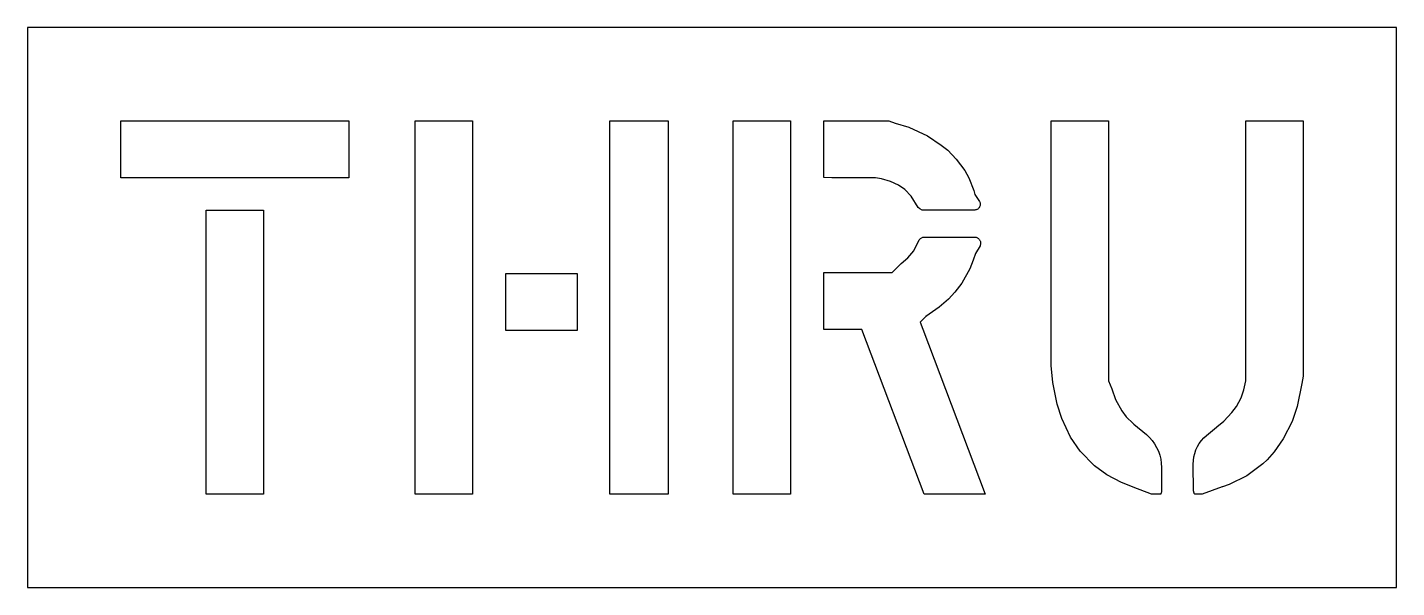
# Model space of a CAD drawing. Header units: inches. Extents: x 0 to 44, y 0 to 18.
import ezdxf

# ---------------------------------------------------------------- set-up
doc = ezdxf.new("R2010")
doc.units = ezdxf.units.IN
doc.header["$MEASUREMENT"] = 0
doc.layers.add('CUT', color=1, linetype='Continuous')

msp = doc.modelspace()

# ---------------------------------------------------------------- linework, layer by layer
at = {"layer": 'CUT'}
for points in [[(0, 0), (44, 0), (44, 18), (0, 18)], [(3, 13.167), (3, 15), (10.332, 15), (10.333, 13.167)], [(12.457, 3.006), (12.457, 14.998), (14.299, 14.997), (14.299, 3.004)], [(20.592, 3.002), (18.715, 3.003), (18.715, 14.997), (20.592, 14.993)], [(24.521, 14.994), (24.521, 3.002), (22.678, 3.004), (22.678, 14.679), (22.678, 14.996), (22.994, 14.996)], [(30.568, 12.189), (30.554, 12.175), (30.539, 12.164), (30.523, 12.154), (30.506, 12.145), (30.488, 12.138), (30.469, 12.134), (30.45, 12.131), (30.431, 12.13), (30.157, 12.13), (28.758, 12.13), (28.68, 12.17), (28.63, 12.213), (28.402, 12.575), (28.194, 12.793), (27.993, 12.934), (27.735, 13.051), (27.443, 13.134), (27.257, 13.163), (25.849, 13.168), (25.599, 13.172), (25.599, 13.422), (25.599, 13.423), (25.599, 13.424), (25.599, 15), (27.682, 15), (27.885, 14.919), (28.323, 14.792), (28.926, 14.513), (29.368, 14.219), (29.574, 14.052), (29.851, 13.765), (30.12, 13.397), (30.248, 13.166), (30.413, 12.764), (30.446, 12.631), (30.601, 12.403), (30.609, 12.386), (30.615, 12.367), (30.619, 12.348), (30.621, 12.329), (30.621, 12.31), (30.619, 12.291), (30.615, 12.272), (30.609, 12.254), (30.601, 12.236), (30.592, 12.219), (30.581, 12.203)], [(34.29, 3.914), (33.834, 4.384), (33.52, 4.833), (33.237, 5.433), (33.088, 5.897), (32.951, 6.588), (32.9, 7.137), (32.901, 15), (34.742, 15), (34.742, 6.642), (34.85, 6.385), (34.963, 6.044), (35.17, 5.681), (35.313, 5.482), (35.529, 5.27), (35.558, 5.249), (35.959, 4.919), (36.056, 4.828), (36.144, 4.728), (36.222, 4.62), (36.289, 4.505), (36.345, 4.384), (36.389, 4.258), (36.42, 4.128), (36.439, 3.997), (36.446, 3.864), (36.446, 3.093), (36.445, 3.077), (36.443, 3.062), (36.439, 3.048), (36.434, 3.034), (36.427, 3.02), (36.419, 3.007), (36.413, 3), (36.127, 3), (35.536, 3.23), (35.533, 3.231), (35.508, 3.241), (35.156, 3.376), (34.687, 3.622)], [(37.6, 4.529), (37.659, 4.63), (37.727, 4.724), (37.804, 4.811), (37.889, 4.891), (38.21, 5.159), (38.218, 5.165), (38.224, 5.168), (38.446, 5.345), (38.706, 5.621), (38.853, 5.817), (39.004, 6.102), (39.088, 6.352), (39.158, 6.643), (39.158, 15), (40.998, 15), (41, 6.979), (40.992, 6.793), (40.959, 6.559), (40.807, 5.823), (40.64, 5.339), (40.357, 4.78), (40.067, 4.358), (39.839, 4.104), (39.702, 3.973), (39.182, 3.591), (38.622, 3.312), (38.402, 3.241), (38.397, 3.24), (37.752, 3), (37.519, 3), (37.512, 3.006), (37.504, 3.018), (37.496, 3.029), (37.49, 3.042), (37.485, 3.055), (37.481, 3.069), (37.479, 3.083), (37.478, 3.097), (37.467, 3.968), (37.471, 4.084), (37.487, 4.2), (37.514, 4.313), (37.552, 4.423)], [(7.589, 12.13), (7.589, 3.002), (5.747, 3.003), (5.747, 12.13)], [(30.435, 11.265), (30.454, 11.264), (30.474, 11.261), (30.493, 11.256), (30.512, 11.249), (30.53, 11.241), (30.546, 11.23), (30.562, 11.218), (30.577, 11.205), (30.59, 11.19), (30.601, 11.174), (30.611, 11.157), (30.619, 11.139), (30.625, 11.12), (30.63, 11.101), (30.632, 11.081), (30.632, 11.061), (30.631, 11.041), (30.627, 11.022), (30.622, 11.003), (30.614, 10.985), (30.463, 10.74), (30.397, 10.521), (30.289, 10.239), (30.027, 9.777), (29.804, 9.494), (29.599, 9.271), (29.298, 9.009), (28.867, 8.706), (28.867, 8.705), (28.866, 8.705), (28.685, 8.534), (28.774, 8.3), (30.781, 3), (28.816, 3), (26.813, 8.291), (25.599, 8.291), (25.599, 10.129), (27.794, 10.129), (28.077, 10.409), (28.293, 10.592), (28.485, 10.824), (28.655, 11.172), (28.702, 11.218), (28.777, 11.265), (30.148, 11.265)], [(17.672, 8.256), (15.377, 8.256), (15.377, 10.089), (17.672, 10.089)]]:
    msp.add_lwpolyline(points, close=True, dxfattribs=at)

doc.saveas('drawing.dxf')
